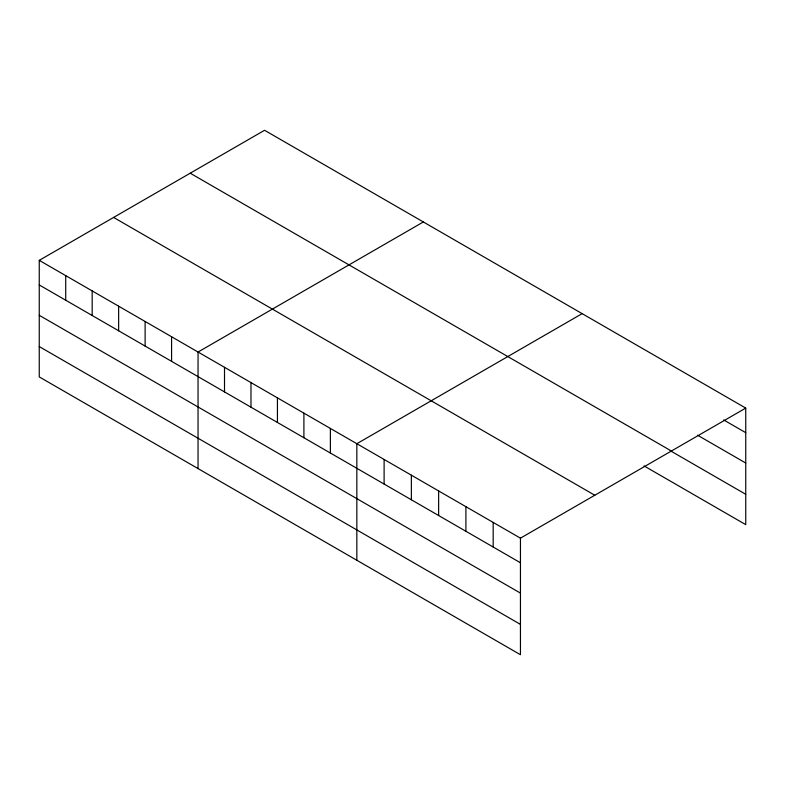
<?xml version="1.0" encoding="UTF-8"?>
<svg xmlns="http://www.w3.org/2000/svg" width="785" height="785" viewBox="0 0 785 785"><rect width="100%" height="100%" fill="white"/><g stroke="black" fill="none" stroke-linecap="round" stroke-linejoin="round"><path stroke-width="1.18" d="M39.25 260.355L520.445 538.167L520.445 654.719L39.25 376.908L39.25 260.355L264.555 130.281L745.75 408.092L745.75 524.645L644.024 465.907M423.35 221.959L198.046 352.033L198.046 468.586M582.146 313.637L356.841 443.711L356.841 560.264M520.445 538.167L745.75 408.092M723.731 419.965L745.75 432.682M697.512 435.175L745.75 463.032M190.206 173.2L671.401 451.022M670.243 450.698L745.75 494.295M113.599 217.425L594.794 495.247M39.25 284.945L520.445 562.757M39.25 315.295L520.445 593.107M39.25 346.558L520.445 624.379M493.176 522.427L493.176 547.017M465.907 506.688L465.907 531.278M438.638 490.939L438.638 515.529M411.369 475.2L411.369 499.79M384.11 459.46L384.11 484.051M330.377 428.433L330.377 453.024M303.903 413.155L303.903 437.745M277.439 397.877L277.439 422.467M250.974 382.599L250.974 407.189M224.51 367.311L224.51 391.901M171.581 336.755L171.581 361.345M145.117 321.477L145.117 346.067M118.643 306.199L118.643 330.789M92.179 290.911L92.179 315.501M65.714 275.633L65.714 300.223"/></g></svg>
